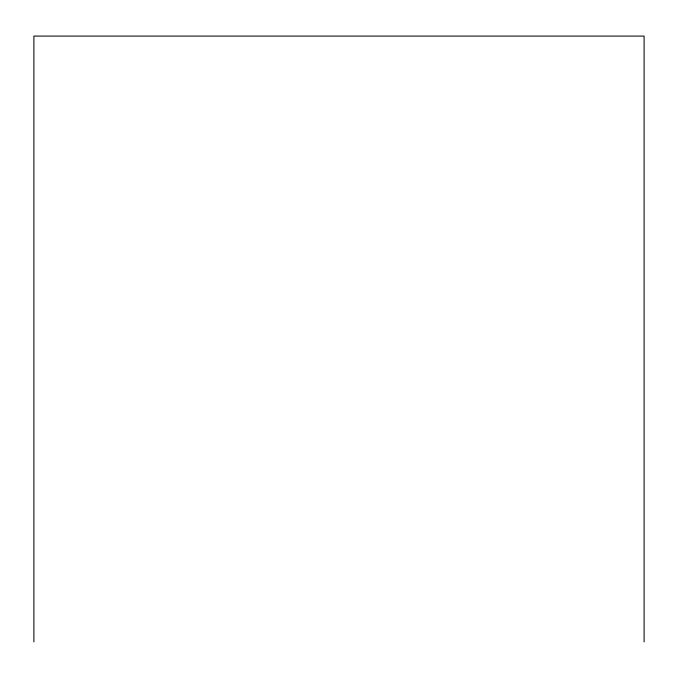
<?xml version="1.0" encoding="UTF-8"?>
<svg xmlns="http://www.w3.org/2000/svg" width="678" height="678" viewBox="0 0 678 678"><rect width="100%" height="100%" fill="white"/><g stroke="black" fill="none" stroke-linecap="round" stroke-linejoin="round"><path stroke-width="1.02" d="M644.1 641.913L644.1 36.087L33.9 36.087L33.9 641.913"/></g></svg>
